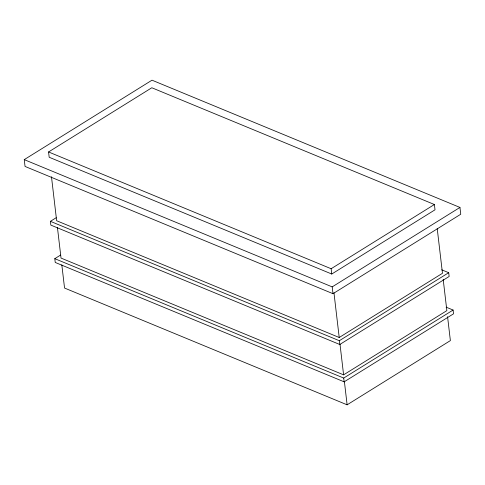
<?xml version="1.0" encoding="UTF-8"?>
<svg xmlns="http://www.w3.org/2000/svg" width="485" height="485" viewBox="0 0 485 485"><rect width="100%" height="100%" fill="white"/><g stroke="black" fill="none" stroke-linecap="round" stroke-linejoin="round"><path stroke-width="0.73" d="M24.25 159.632L152.011 80.183L459.95 207.435L460.75 214.237L332.989 293.692L25.05 166.44L24.25 159.632L332.189 286.884L459.95 207.435M48.567 151.963L151.823 87.755L434.39 204.518L435.015 209.811L331.758 274.025L49.185 157.255L48.567 151.963L331.134 268.732L434.39 204.518M441.708 269.805L448.704 272.697L449.152 276.474L339.767 344.495L50.852 225.107L50.41 221.33L56.199 217.729M446.097 307.144L453.093 310.036L453.536 313.819L344.156 381.84L55.242 262.452L54.793 258.669L60.589 255.068M51.477 176.74L56.642 220.736L339.215 337.499L442.472 273.291L437.215 228.55M50.41 221.33L339.324 340.719L448.704 272.697M57.436 227.501L61.031 258.075L343.598 374.844L446.861 310.63L443.181 279.305M54.793 258.669L343.707 378.058L453.093 310.036M61.825 264.852L64.547 288.048L347.121 404.817L450.377 340.603L447.564 316.656M331.134 268.732L331.758 274.025M333.959 292.758L339.215 337.499M340.009 344.265L343.598 374.844M344.399 381.616L347.121 404.817M339.324 340.719L339.767 344.495M343.707 378.058L344.156 381.84M332.189 286.884L332.989 293.692"/></g></svg>
